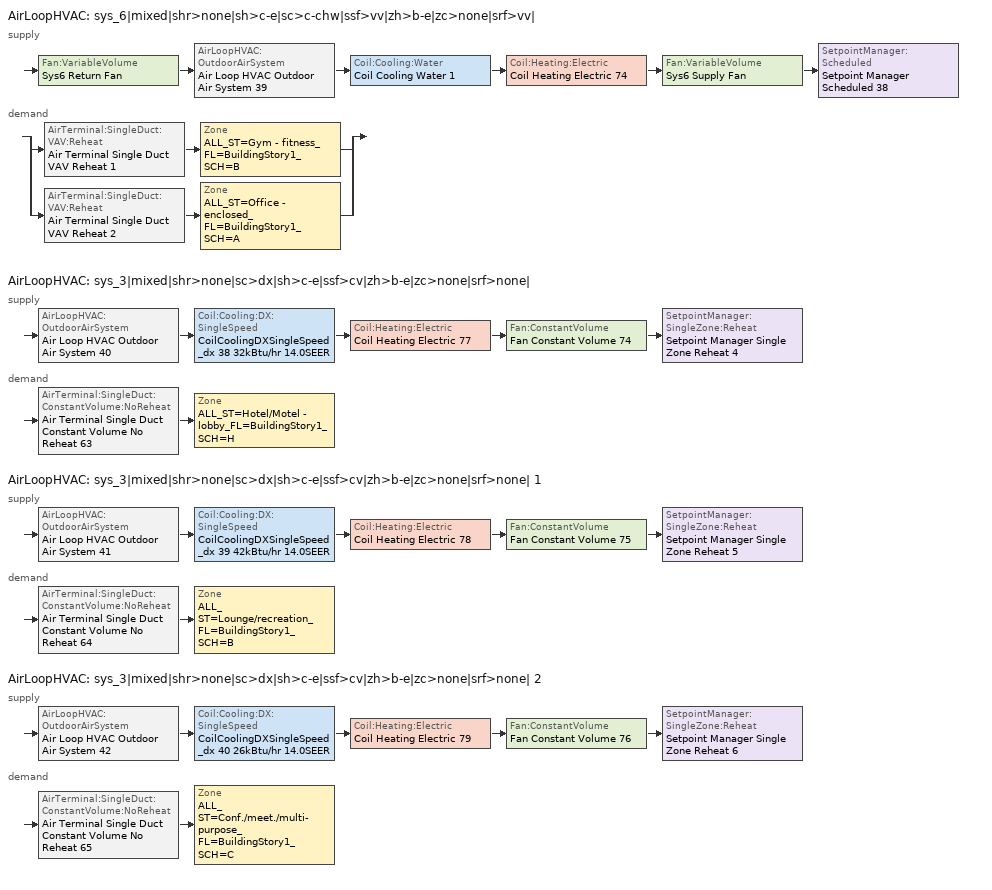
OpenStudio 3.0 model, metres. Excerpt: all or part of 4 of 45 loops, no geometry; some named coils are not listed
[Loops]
AirLoopHVAC 'sys_6|mixed|shr>none|sh>c-e|sc>c-chw|ssf>vv|zh>b-e|zc>none|srf>vv|'
 supply: Fan:VariableVolume 'Sys6 Return Fan' > AirLoopHVAC:OutdoorAirSystem 'Air Loop HVAC Outdoor Air System 39' > Coil:Cooling:Water 'Coil Cooling Water 1' > Coil:Heating:Electric 'Coil Heating Electric 74' > Fan:VariableVolume 'Sys6 Supply Fan' > SetpointManager:Scheduled 'Setpoint Manager Scheduled 38'
 demand: split
  | AirTerminal:SingleDuct:VAV:Reheat 'Air Terminal Single Duct VAV Reheat 1' > Zone 'ALL_ST=Gym - fitness_FL=BuildingStory1_SCH=B'
  | AirTerminal:SingleDuct:VAV:Reheat 'Air Terminal Single Duct VAV Reheat 2' > Zone 'ALL_ST=Office - enclosed_FL=BuildingStory1_SCH=A'
AirLoopHVAC 'sys_3|mixed|shr>none|sc>dx|sh>c-e|ssf>cv|zh>b-e|zc>none|srf>none|'
 supply: AirLoopHVAC:OutdoorAirSystem 'Air Loop HVAC Outdoor Air System 40' > Coil:Cooling:DX:SingleSpeed 'CoilCoolingDXSingleSpeed_dx 38 32kBtu/hr 14.0SEER' > Coil:Heating:Electric 'Coil Heating Electric 77' > Fan:ConstantVolume 'Fan Constant Volume 74' > SetpointManager:SingleZone:Reheat 'Setpoint Manager Single Zone Reheat 4'
 demand: AirTerminal:SingleDuct:ConstantVolume:NoReheat 'Air Terminal Single Duct Constant Volume No Reheat 63' > Zone 'ALL_ST=Hotel/Motel - lobby_FL=BuildingStory1_SCH=H'
AirLoopHVAC 'sys_3|mixed|shr>none|sc>dx|sh>c-e|ssf>cv|zh>b-e|zc>none|srf>none| 1'
 supply: AirLoopHVAC:OutdoorAirSystem 'Air Loop HVAC Outdoor Air System 41' > Coil:Cooling:DX:SingleSpeed 'CoilCoolingDXSingleSpeed_dx 39 42kBtu/hr 14.0SEER' > Coil:Heating:Electric 'Coil Heating Electric 78' > Fan:ConstantVolume 'Fan Constant Volume 75' > SetpointManager:SingleZone:Reheat 'Setpoint Manager Single Zone Reheat 5'
 demand: AirTerminal:SingleDuct:ConstantVolume:NoReheat 'Air Terminal Single Duct Constant Volume No Reheat 64' > Zone 'ALL_ST=Lounge/recreation_FL=BuildingStory1_SCH=B'
AirLoopHVAC 'sys_3|mixed|shr>none|sc>dx|sh>c-e|ssf>cv|zh>b-e|zc>none|srf>none| 2'
 supply: AirLoopHVAC:OutdoorAirSystem 'Air Loop HVAC Outdoor Air System 42' > Coil:Cooling:DX:SingleSpeed 'CoilCoolingDXSingleSpeed_dx 40 26kBtu/hr 14.0SEER' > Coil:Heating:Electric 'Coil Heating Electric 79' > Fan:ConstantVolume 'Fan Constant Volume 76' > SetpointManager:SingleZone:Reheat 'Setpoint Manager Single Zone Reheat 6'
 demand: AirTerminal:SingleDuct:ConstantVolume:NoReheat 'Air Terminal Single Duct Constant Volume No Reheat 65' > Zone 'ALL_ST=Conf./meet./multi-purpose_FL=BuildingStory1_SCH=C'
[Sizing:Zone] Zone Cooling Design Supply Air Temperature Input Method=SupplyAirTemperature; Zone Cooling Design Supply Air Temperature {C}=13; Zone Cooling Design Supply Air Temperature Difference {deltaC}=11.11; Zone Heating Design Supply Air Temperature Input Method=SupplyAirTemperature; Zone Heating Design Supply Air Temperature {C}=43; Zone Heating Design Supply Air Temperature Difference {deltaC}=11.11; Zone Cooling Design Supply Air Humidity Ratio {kg-H2O/kg-air}=0.0085; Zone Heating Design Supply Air Humidity Ratio {kg-H2O/kg-air}=0.008; Zone Heating Sizing Factor=1.3; Zone Cooling Sizing Factor=1.1; Cooling Design Air Flow Method=DesignDay; Heating Design Air Flow Method=DesignDay; Account for Dedicated Outdoor Air System=No; Dedicated Outdoor Air System Control Strategy=NeutralSupplyAir; Dedicated Outdoor Air Low Setpoint Temperature for Design {C}=autosize; Dedicated Outdoor Air High Setpoint Temperature for Design {C}=autosize
ALL_ST=Office - enclosed_FL=BuildingStory1_SCH=A; ALL_ST=Hotel/Motel - lobby_FL=BuildingStory1_SCH=H; ALL_ST=Lounge/recreation_FL=BuildingStory1_SCH=B; ALL_ST=Conf./meet./multi-purpose_FL=BuildingStory1_SCH=C; ALL_ST=Gym - fitness_FL=BuildingStory1_SCH=B
[Zone equipment]
ALL_ST=Office - enclosed_FL=BuildingStory1_SCH=A: Air Terminal Single Duct VAV Reheat 2, Zone HVAC Baseboard Convective Electric 64
ALL_ST=Hotel/Motel - lobby_FL=BuildingStory1_SCH=H: Air Terminal Single Duct Constant Volume No Reheat 63, Zone HVAC Baseboard Convective Electric 65
ALL_ST=Lounge/recreation_FL=BuildingStory1_SCH=B: Air Terminal Single Duct Constant Volume No Reheat 64, Zone HVAC Baseboard Convective Electric 66
ALL_ST=Conf./meet./multi-purpose_FL=BuildingStory1_SCH=C: Air Terminal Single Duct Constant Volume No Reheat 65, Zone HVAC Baseboard Convective Electric 67
ALL_ST=Gym - fitness_FL=BuildingStory1_SCH=B: Air Terminal Single Duct VAV Reheat 1, Zone HVAC Baseboard Convective Electric 63
[AirLoopHVAC] Design Supply Air Flow Rate {m3/s}=AutoSize
Name | Availability Schedule
sys_6|mixed|shr>none|sh>c-e|sc>c-chw|ssf>vv|zh>b-e|zc>none|srf>vv| | sys_6|mixed|shr>none|sh>c-e|sc>c-chw|ssf>vv|zh>b-e|zc>none|srf>vv| Occ Sch
sys_3|mixed|shr>none|sc>dx|sh>c-e|ssf>cv|zh>b-e|zc>none|srf>none| | sys_3|mixed|shr>none|sc>dx|sh>c-e|ssf>cv|zh>b-e|zc>none|srf>none| Occ Sch
sys_3|mixed|shr>none|sc>dx|sh>c-e|ssf>cv|zh>b-e|zc>none|srf>none| 1 | sys_3|mixed|shr>none|sc>dx|sh>c-e|ssf>cv|zh>b-e|zc>none|srf>none| 1 Occ Sch
sys_3|mixed|shr>none|sc>dx|sh>c-e|ssf>cv|zh>b-e|zc>none|srf>none| 2 | sys_3|mixed|shr>none|sc>dx|sh>c-e|ssf>cv|zh>b-e|zc>none|srf>none| 2 Occ Sch
[Sizing:System] Type of Load to Size On=Sensible; Design Outdoor Air Flow Rate {m3/s}=Autosize; Preheat Design Temperature {C}=7; Preheat Design Humidity Ratio {kg-H2O/kg-Air}=0.008; Precool Design Humidity Ratio {kg-H2O/kg-Air}=0.008; Central Cooling Design Supply Air Temperature {C}=13; Sizing Option=NonCoincident; 100% Outdoor Air in Cooling=No; 100% Outdoor Air in Heating=No; Central Cooling Design Supply Air Humidity Ratio {kg-H2O/kg-Air}=0.0085; Central Heating Design Supply Air Humidity Ratio {kg-H2O/kg-Air}=0.008; Cooling Design Air Flow Method=DesignDay; Cooling Design Air Flow Rate {m3/s}=0; Heating Design Air Flow Method=DesignDay; Heating Design Air Flow Rate {m3/s}=0; System Outdoor Air Method=ZoneSum; Zone Maximum Outdoor Air Fraction=1; Cooling Supply Air Flow Rate Per Floor Area {m3/s-m2}=0.00996765; Cooling Fraction of Autosized Cooling Supply Air Flow Rate=1; Cooling Supply Air Flow Rate Per Unit Cooling Capacity {m3/s-W}=3.94755e-05; Heating Supply Air Flow Rate Per Floor Area {m3/s-m2}=0.00996765; Heating Fraction of Autosized Heating Supply Air Flow Rate=1; Heating Fraction of Autosized Cooling Supply Air Flow Rate=1; Heating Supply Air Flow Rate Per Unit Heating Capacity {m3/s-W}=3.15882e-05; Cooling Design Capacity Method=CoolingDesignCapacity; Cooling Design Capacity {W}=autosize; Cooling Design Capacity Per Floor Area {W/m2}=234.7; Fraction of Autosized Cooling Design Capacity=1; Heating Design Capacity Method=HeatingDesignCapacity; Heating Design Capacity {W}=autosize; Heating Design Capacity Per Floor Area {W/m2}=157; Fraction of Autosized Heating Design Capacity=1; Central Cooling Capacity Control Method=OnOff
Name | Central Heating Maximum System Air Flow Ratio | Precool Design Temperature {C} | Central Heating Design Supply Air Temperature {C}
sys_6|mixed|shr>none|sh>c-e|sc>c-chw|ssf>vv|zh>b-e|zc>none|srf>vv| | 0.3 | 12.8 | 13.1
sys_3|mixed|shr>none|sc>dx|sh>c-e|ssf>cv|zh>b-e|zc>none|srf>none|; sys_3|mixed|shr>none|sc>dx|sh>c-e|ssf>cv|zh>b-e|zc>none|srf>none| 1; sys_3|mixed|shr>none|sc>dx|sh>c-e|ssf>cv|zh>b-e|zc>none|srf>none| 2 | 1 | 13 | 43
[Fan:ConstantVolume] Availability Schedule=Always On Discrete; Fan Total Efficiency=0.39975; Pressure Rise {Pa}=640; Maximum Flow Rate {m3/s}=AutoSize; Motor Efficiency=0.615
Fan Constant Volume 74; Fan Constant Volume 75; Fan Constant Volume 76
[Coil:Heating:Electric] Availability Schedule=Always On Discrete
Coil Heating Electric 74; Coil Heating Electric 75; Coil Heating Electric 76; Coil Heating Electric 77; Coil Heating Electric 78; Coil Heating Electric 79
[Coil:Cooling:DX:SingleSpeed] Availability Schedule=Always On Discrete; Rated Total Cooling Capacity {W}=autosize; Rated Sensible Heat Ratio=autosize; Rated COP {W/W}=4.11713; Rated Air Flow Rate {m3/s}=autosize; Rated Evaporator Fan Power Per Volume Flow Rate {W/(m3/s)}=773.3; Total Cooling Capacity Function of Temperature Curve=DXCOOL-NECB2011-REF-CAPFT; Total Cooling Capacity Function of Flow Fraction Curve=DXCOOL-NECB2011-REF-CAPFFLOW; Energy Input Ratio Function of Temperature Curve=DXCOOL-NECB2011-REF-COOLEIRFT; Energy Input Ratio Function of Flow Fraction Curve=DXCOOL-NECB2011-REF-COOLEIRFFLOW; Part Load Fraction Correlation Curve=DXCOOL-NECB2011-REF-COOLPLFFPLR; Minimum Outdoor Dry-Bulb Temperature for Compressor Operation {C}=-25; Condenser Type=AirCooled; Evaporative Condenser Effectiveness=0; Evaporative Condenser Air Flow Rate {m3/s}=Autosize; Evaporative Condenser Pump Rated Power Consumption {W}=Autosize; Crankcase Heater Capacity {W}=0; Maximum Outdoor Dry-Bulb Temperature for Crankcase Heater Operation {C}=0; Basin Heater Capacity {W/K}=0; Basin Heater Setpoint Temperature {C}=10
CoilCoolingDXSingleSpeed_dx 38 32kBtu/hr 14.0SEER; CoilCoolingDXSingleSpeed_dx 39 42kBtu/hr 14.0SEER; CoilCoolingDXSingleSpeed_dx 40 26kBtu/hr 14.0SEER
[Controller:OutdoorAir] Minimum Outdoor Air Flow Rate {m3/s}=autosize; Maximum Outdoor Air Flow Rate {m3/s}=Autosize; Economizer Control Type=NoEconomizer; Economizer Control Action Type=ModulateFlow; Economizer Maximum Limit Dry-Bulb Temperature {C}=28; Economizer Maximum Limit Enthalpy {J/kg}=64000; Economizer Minimum Limit Dry-Bulb Temperature {C}=-100; Lockout Type=NoLockout; Minimum Limit Type=FixedMinimum; High Humidity Control=No; Heat Recovery Bypass Control Type=BypassWhenWithinEconomizerLimits
Name | Minimum Outdoor Air Schedule | Controller Mechanical Ventilation
Controller Outdoor Air 39 | sys_6|mixed|shr>none|sh>c-e|sc>c-chw|ssf>vv|zh>b-e|zc>none|srf>vv| Occ Sch | Controller Mechanical Ventilation 39
Controller Outdoor Air 40 | sys_3|mixed|shr>none|sc>dx|sh>c-e|ssf>cv|zh>b-e|zc>none|srf>none| Occ Sch | Controller Mechanical Ventilation 40
Controller Outdoor Air 41 | sys_3|mixed|shr>none|sc>dx|sh>c-e|ssf>cv|zh>b-e|zc>none|srf>none| 1 Occ Sch | Controller Mechanical Ventilation 41
Controller Outdoor Air 42 | sys_3|mixed|shr>none|sc>dx|sh>c-e|ssf>cv|zh>b-e|zc>none|srf>none| 2 Occ Sch | Controller Mechanical Ventilation 42
[Controller:MechanicalVentilation] Availability Schedule=Always On Discrete; System Outdoor Air Method=ZoneSum
Controller Mechanical Ventilation 39; Controller Mechanical Ventilation 40; Controller Mechanical Ventilation 41; Controller Mechanical Ventilation 42
[AirLoopHVAC:OutdoorAirSystem]
Name | Controller
Air Loop HVAC Outdoor Air System 39 | Controller Outdoor Air 39
Air Loop HVAC Outdoor Air System 40 | Controller Outdoor Air 40
Air Loop HVAC Outdoor Air System 41 | Controller Outdoor Air 41
Air Loop HVAC Outdoor Air System 42 | Controller Outdoor Air 42
[SetpointManager:Scheduled]
Setpoint Manager Scheduled 38: Control Variable=Temperature; Schedule=Supply Air Temp
[ZoneHVAC:Baseboard:Convective:Electric] Availability Schedule=Always On Discrete; Nominal Capacity {W}=autosize; Efficiency=1
Zone HVAC Baseboard Convective Electric 63; Zone HVAC Baseboard Convective Electric 64; Zone HVAC Baseboard Convective Electric 65; Zone HVAC Baseboard Convective Electric 66; Zone HVAC Baseboard Convective Electric 67
[AirTerminal:SingleDuct:ConstantVolume:NoReheat] Availability Schedule=Always On Discrete; Maximum Air Flow Rate {m3/s}=AutoSize
Air Terminal Single Duct Constant Volume No Reheat 63; Air Terminal Single Duct Constant Volume No Reheat 64; Air Terminal Single Duct Constant Volume No Reheat 65
[SetpointManager:SingleZone:Reheat] Minimum Supply Air Temperature {C}=13; Maximum Supply Air Temperature {C}=43
Name | Control Zone
Setpoint Manager Single Zone Reheat 4 | ALL_ST=Hotel/Motel - lobby_FL=BuildingStory1_SCH=H
Setpoint Manager Single Zone Reheat 5 | ALL_ST=Lounge/recreation_FL=BuildingStory1_SCH=B
Setpoint Manager Single Zone Reheat 6 | ALL_ST=Conf./meet./multi-purpose_FL=BuildingStory1_SCH=C
[Fan:VariableVolume] Availability Schedule=Always On Discrete; Maximum Flow Rate {m3/s}=Autosize; Fan Power Minimum Flow Rate Input Method=Fraction; Fan Power Minimum Flow Fraction=0.68; Fan Power Minimum Air Flow Rate {m3/s}=0; Motor In Airstream Fraction=1; Fan Power Coefficient 1=-2.4176; Fan Power Coefficient 2=9.5874; Fan Power Coefficient 3=-11.559; Fan Power Coefficient 4=5.4009; Fan Power Coefficient 5=0
Name | Fan Total Efficiency | Pressure Rise {Pa} | Motor Efficiency
Sys6 Supply Fan | 0.549965 | 1000 | 0.8461
Sys6 Return Fan | 0.299975 | 250 | 0.4615
[AirTerminal:SingleDuct:VAV:Reheat] Availability Schedule=Always On Discrete; Maximum Air Flow Rate {m3/s}=AutoSize; Zone Minimum Air Flow Input Method=Constant; Constant Minimum Air Flow Fraction=0.3; Maximum Hot Water or Steam Flow Rate {m3/s}=AutoSize; Minimum Hot Water or Steam Flow Rate {m3/s}=0; Convergence Tolerance=0.001; Damper Heating Action=Normal; Maximum Flow per Zone Floor Area During Reheat {m3/s-m2}=AutoSize; Maximum Flow Fraction During Reheat=0.5; Maximum Reheat Air Temperature {C}=43; Control For Outdoor Air=No
Name | Fixed Minimum Air Flow Rate {m3/s} | Reheat Coil
Air Terminal Single Duct VAV Reheat 1 | 0.0652179 | Coil Heating Electric 75
Air Terminal Single Duct VAV Reheat 2 | 0.260872 | Coil Heating Electric 76
[Schedule:Ruleset]
Name | Default Day Schedule | Summer Design Day Schedule | Winter Design Day Schedule
Supply Air Temp | Supply Air Temp Default
sys_3|mixed|shr>none|sc>dx|sh>c-e|ssf>cv|zh>b-e|zc>none|srf>none| Occ Sch | sys_3|mixed|shr>none|sc>dx|sh>c-e|ssf>cv|zh>b-e|zc>none|srf>none| Occ Sch Default | sys_3|mixed|shr>none|sc>dx|sh>c-e|ssf>cv|zh>b-e|zc>none|srf>none| Occ Sch Summer Design Day | sys_3|mixed|shr>none|sc>dx|sh>c-e|ssf>cv|zh>b-e|zc>none|srf>none| Occ Sch Winter Design Day
sys_3|mixed|shr>none|sc>dx|sh>c-e|ssf>cv|zh>b-e|zc>none|srf>none| 1 Occ Sch | sys_3|mixed|shr>none|sc>dx|sh>c-e|ssf>cv|zh>b-e|zc>none|srf>none| 1 Occ Sch Default | sys_3|mixed|shr>none|sc>dx|sh>c-e|ssf>cv|zh>b-e|zc>none|srf>none| 1 Occ Sch Summer Design Day | sys_3|mixed|shr>none|sc>dx|sh>c-e|ssf>cv|zh>b-e|zc>none|srf>none| 1 Occ Sch Winter Design Day
sys_3|mixed|shr>none|sc>dx|sh>c-e|ssf>cv|zh>b-e|zc>none|srf>none| 2 Occ Sch | sys_3|mixed|shr>none|sc>dx|sh>c-e|ssf>cv|zh>b-e|zc>none|srf>none| 2 Occ Sch Default | sys_3|mixed|shr>none|sc>dx|sh>c-e|ssf>cv|zh>b-e|zc>none|srf>none| 2 Occ Sch Summer Design Day | sys_3|mixed|shr>none|sc>dx|sh>c-e|ssf>cv|zh>b-e|zc>none|srf>none| 2 Occ Sch Winter Design Day
sys_6|mixed|shr>none|sh>c-e|sc>c-chw|ssf>vv|zh>b-e|zc>none|srf>vv| Occ Sch | sys_6|mixed|shr>none|sh>c-e|sc>c-chw|ssf>vv|zh>b-e|zc>none|srf>vv| Occ Sch Default | sys_6|mixed|shr>none|sh>c-e|sc>c-chw|ssf>vv|zh>b-e|zc>none|srf>vv| Occ Sch Summer Design Day | sys_6|mixed|shr>none|sh>c-e|sc>c-chw|ssf>vv|zh>b-e|zc>none|srf>vv| Occ Sch Winter Design Day
[Schedule:Day]
Supply Air Temp Default: 24, 0, 13
sys_3|mixed|shr>none|sc>dx|sh>c-e|ssf>cv|zh>b-e|zc>none|srf>none| Occ Sch Default; sys_3|mixed|shr>none|sc>dx|sh>c-e|ssf>cv|zh>b-e|zc>none|srf>none| Occ Sch Winter Design Day; sys_3|mixed|shr>none|sc>dx|sh>c-e|ssf>cv|zh>b-e|zc>none|srf>none| Occ Sch Summer Design Day; sys_3|mixed|shr>none|sc>dx|sh>c-e|ssf>cv|zh>b-e|zc>none|srf>none| 1 Occ Sch Winter Design Day; sys_3|mixed|shr>none|sc>dx|sh>c-e|ssf>cv|zh>b-e|zc>none|srf>none| 1 Occ Sch Summer Design Day; sys_3|mixed|shr>none|sc>dx|sh>c-e|ssf>cv|zh>b-e|zc>none|srf>none| 2 Occ Sch Winter Design Day; sys_3|mixed|shr>none|sc>dx|sh>c-e|ssf>cv|zh>b-e|zc>none|srf>none| 2 Occ Sch Summer Design Day; sys_6|mixed|shr>none|sh>c-e|sc>c-chw|ssf>vv|zh>b-e|zc>none|srf>vv| Occ Sch Winter Design Day; sys_6|mixed|shr>none|sh>c-e|sc>c-chw|ssf>vv|zh>b-e|zc>none|srf>vv| Occ Sch Summer Design Day: 24, 0, 1
sys_3|mixed|shr>none|sc>dx|sh>c-e|ssf>cv|zh>b-e|zc>none|srf>none| 1 Occ Sch Default: 1, 0, 1, 10, 0, 0, 24, 0, 1
sys_3|mixed|shr>none|sc>dx|sh>c-e|ssf>cv|zh>b-e|zc>none|srf>none| 1 Occ Sch Saturday: 2, 0, 1, 10, 0, 0, 24, 0, 1
sys_3|mixed|shr>none|sc>dx|sh>c-e|ssf>cv|zh>b-e|zc>none|srf>none| 1 Occ Sch Sunday: 1, 0, 0, 2, 0, 1, 11, 0, 0, 23, 0, 1, 24, 0, 0
sys_3|mixed|shr>none|sc>dx|sh>c-e|ssf>cv|zh>b-e|zc>none|srf>none| 2 Occ Sch Default: 9, 0, 0, 21, 0, 1, 24, 0, 0
sys_3|mixed|shr>none|sc>dx|sh>c-e|ssf>cv|zh>b-e|zc>none|srf>none| 2 Occ Sch Sunday: 11, 0, 0, 19, 0, 1, 24, 0, 0
sys_6|mixed|shr>none|sh>c-e|sc>c-chw|ssf>vv|zh>b-e|zc>none|srf>vv| Occ Sch Default: 1, 0, 1, 8, 0, 0, 24, 0, 1
sys_6|mixed|shr>none|sh>c-e|sc>c-chw|ssf>vv|zh>b-e|zc>none|srf>vv| Occ Sch Saturday: 2, 0, 1, 11, 0, 0, 15, 0, 1, 17, 0, 0, 24, 0, 1
sys_6|mixed|shr>none|sh>c-e|sc>c-chw|ssf>vv|zh>b-e|zc>none|srf>vv| Occ Sch Sunday: 1, 0, 0, 2, 0, 1, 11, 0, 0, 15, 0, 1, 18, 0, 0, 23, 0, 1, 24, 0, 0
[Schedule:Rule] Date Specification Type=DateRange; Start Month=1; Start Day=1; End Month=12; End Day=31
Name | Schedule Ruleset | Rule Order | Day Schedule | Apply Saturday | Apply Sunday
sys_3|mixed|shr>none|sc>dx|sh>c-e|ssf>cv|zh>b-e|zc>none|srf>none| 1 Occ Sch Saturday Rule | sys_3|mixed|shr>none|sc>dx|sh>c-e|ssf>cv|zh>b-e|zc>none|srf>none| 1 Occ Sch | 1 | sys_3|mixed|shr>none|sc>dx|sh>c-e|ssf>cv|zh>b-e|zc>none|srf>none| 1 Occ Sch Saturday | Yes
sys_3|mixed|shr>none|sc>dx|sh>c-e|ssf>cv|zh>b-e|zc>none|srf>none| 1 Occ Sch Sunday Rule | sys_3|mixed|shr>none|sc>dx|sh>c-e|ssf>cv|zh>b-e|zc>none|srf>none| 1 Occ Sch | 0 | sys_3|mixed|shr>none|sc>dx|sh>c-e|ssf>cv|zh>b-e|zc>none|srf>none| 1 Occ Sch Sunday |  | Yes
sys_3|mixed|shr>none|sc>dx|sh>c-e|ssf>cv|zh>b-e|zc>none|srf>none| 2 Occ Sch Sunday Rule | sys_3|mixed|shr>none|sc>dx|sh>c-e|ssf>cv|zh>b-e|zc>none|srf>none| 2 Occ Sch | 0 | sys_3|mixed|shr>none|sc>dx|sh>c-e|ssf>cv|zh>b-e|zc>none|srf>none| 2 Occ Sch Sunday |  | Yes
sys_6|mixed|shr>none|sh>c-e|sc>c-chw|ssf>vv|zh>b-e|zc>none|srf>vv| Occ Sch Saturday Rule | sys_6|mixed|shr>none|sh>c-e|sc>c-chw|ssf>vv|zh>b-e|zc>none|srf>vv| Occ Sch | 1 | sys_6|mixed|shr>none|sh>c-e|sc>c-chw|ssf>vv|zh>b-e|zc>none|srf>vv| Occ Sch Saturday | Yes
sys_6|mixed|shr>none|sh>c-e|sc>c-chw|ssf>vv|zh>b-e|zc>none|srf>vv| Occ Sch Sunday Rule | sys_6|mixed|shr>none|sh>c-e|sc>c-chw|ssf>vv|zh>b-e|zc>none|srf>vv| Occ Sch | 0 | sys_6|mixed|shr>none|sh>c-e|sc>c-chw|ssf>vv|zh>b-e|zc>none|srf>vv| Occ Sch Sunday |  | Yes
[Schedule:Constant]
Always On Discrete: Value=1
[Curve:Biquadratic] Minimum Value of x=13; Maximum Value of x=24; Minimum Value of y=24; Maximum Value of y=46
Name | Coefficient1 Constant | Coefficient2 x | Coefficient3 x**2 | Coefficient4 y | Coefficient5 y**2 | Coefficient6 x*y
DXCOOL-NECB2011-REF-CAPFT | 0.867905 | 0.0142459 | 0.00055436 | -0.0075575 | 3.3e-05 | -0.0001918
DXCOOL-NECB2011-REF-COOLEIRFT | 0.114171 | 0.0281822 | -0.0004199 | 0.0214108 | 0.000161028 | -0.000679104
[Curve:Quadratic] Minimum Value of x=0.5; Maximum Value of x=1.5
Name | Coefficient1 Constant | Coefficient2 x | Coefficient3 x**2
DXCOOL-NECB2011-REF-CAPFFLOW | 0.8 | 0.2 | 0
DXCOOL-NECB2011-REF-COOLEIRFFLOW | 1.1552 | -0.1808 | 0.0256
[Curve:Cubic]
DXCOOL-NECB2011-REF-COOLPLFFPLR: Coefficient1 Constant=0.0277; Coefficient2 x=4.9151; Coefficient3 x**2=-8.184; Coefficient4 x**3=4.2702; Minimum Value of x=0.7; Maximum Value of x=1
